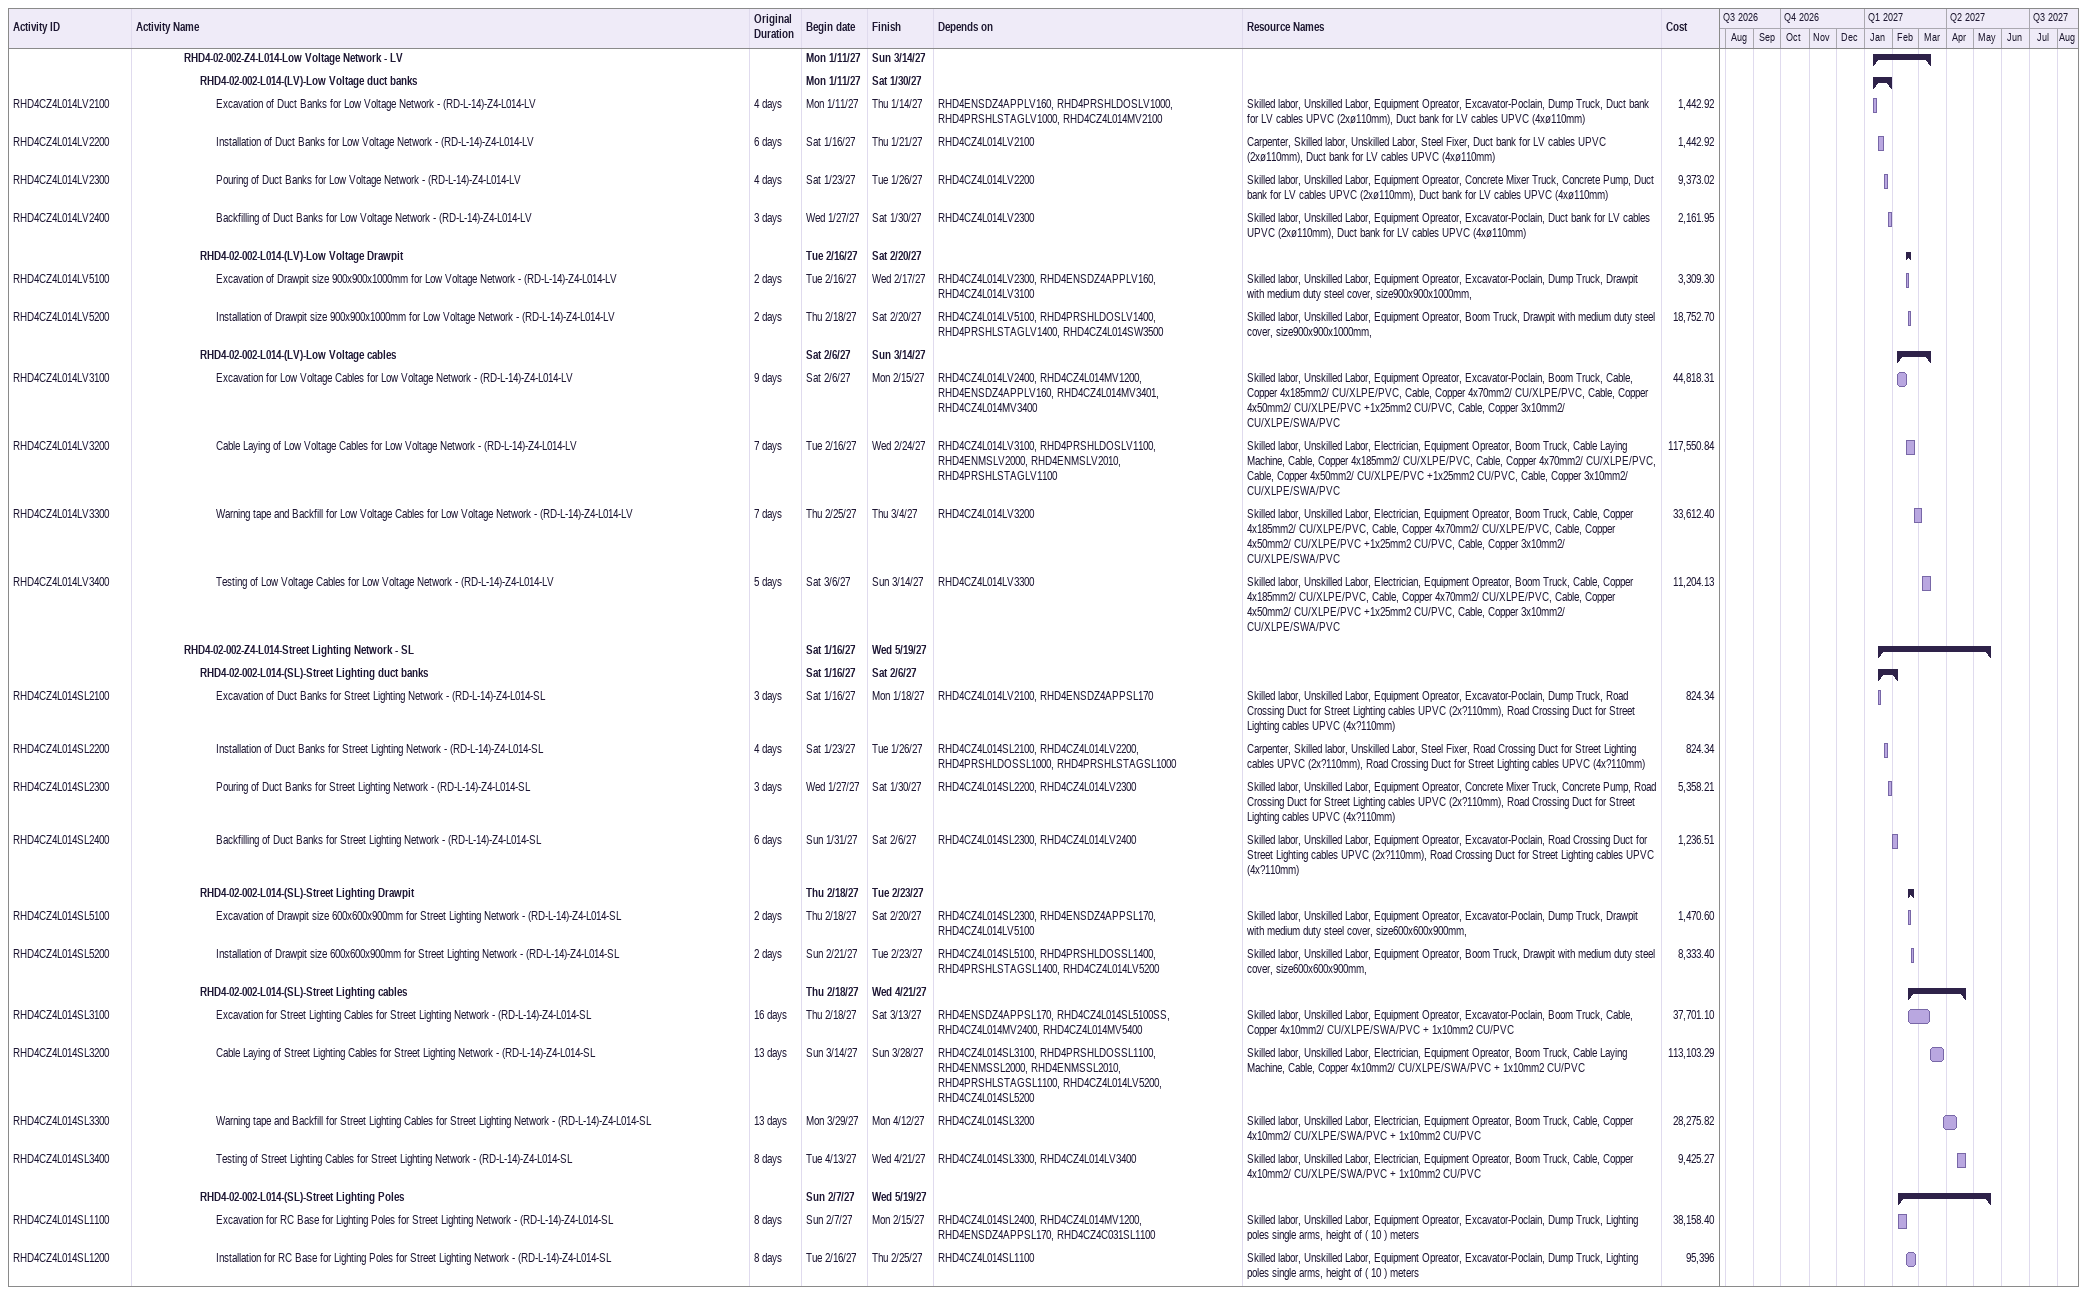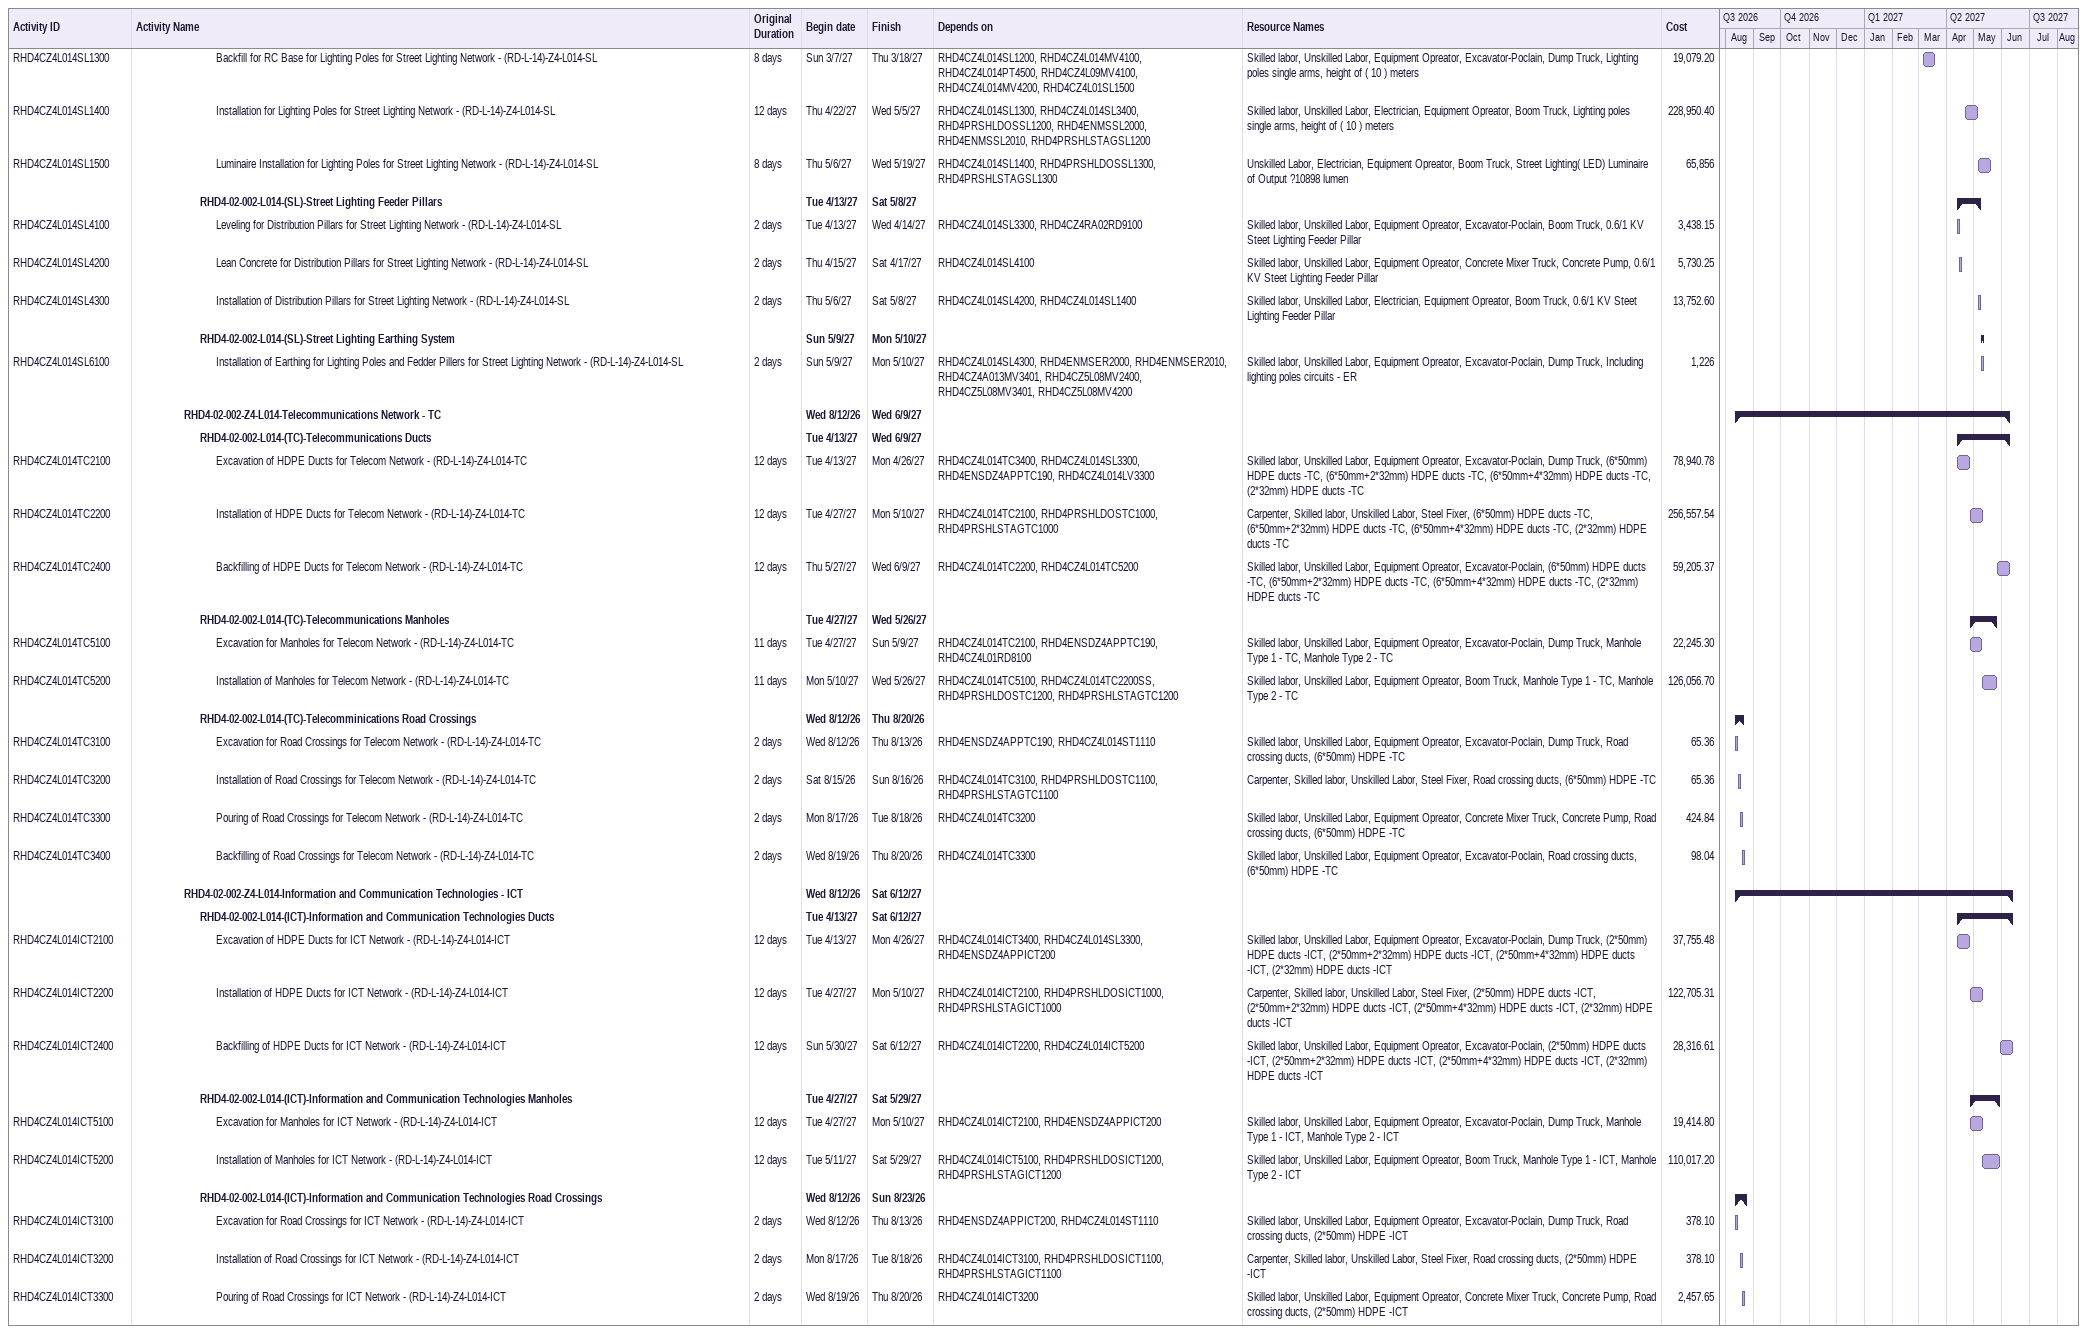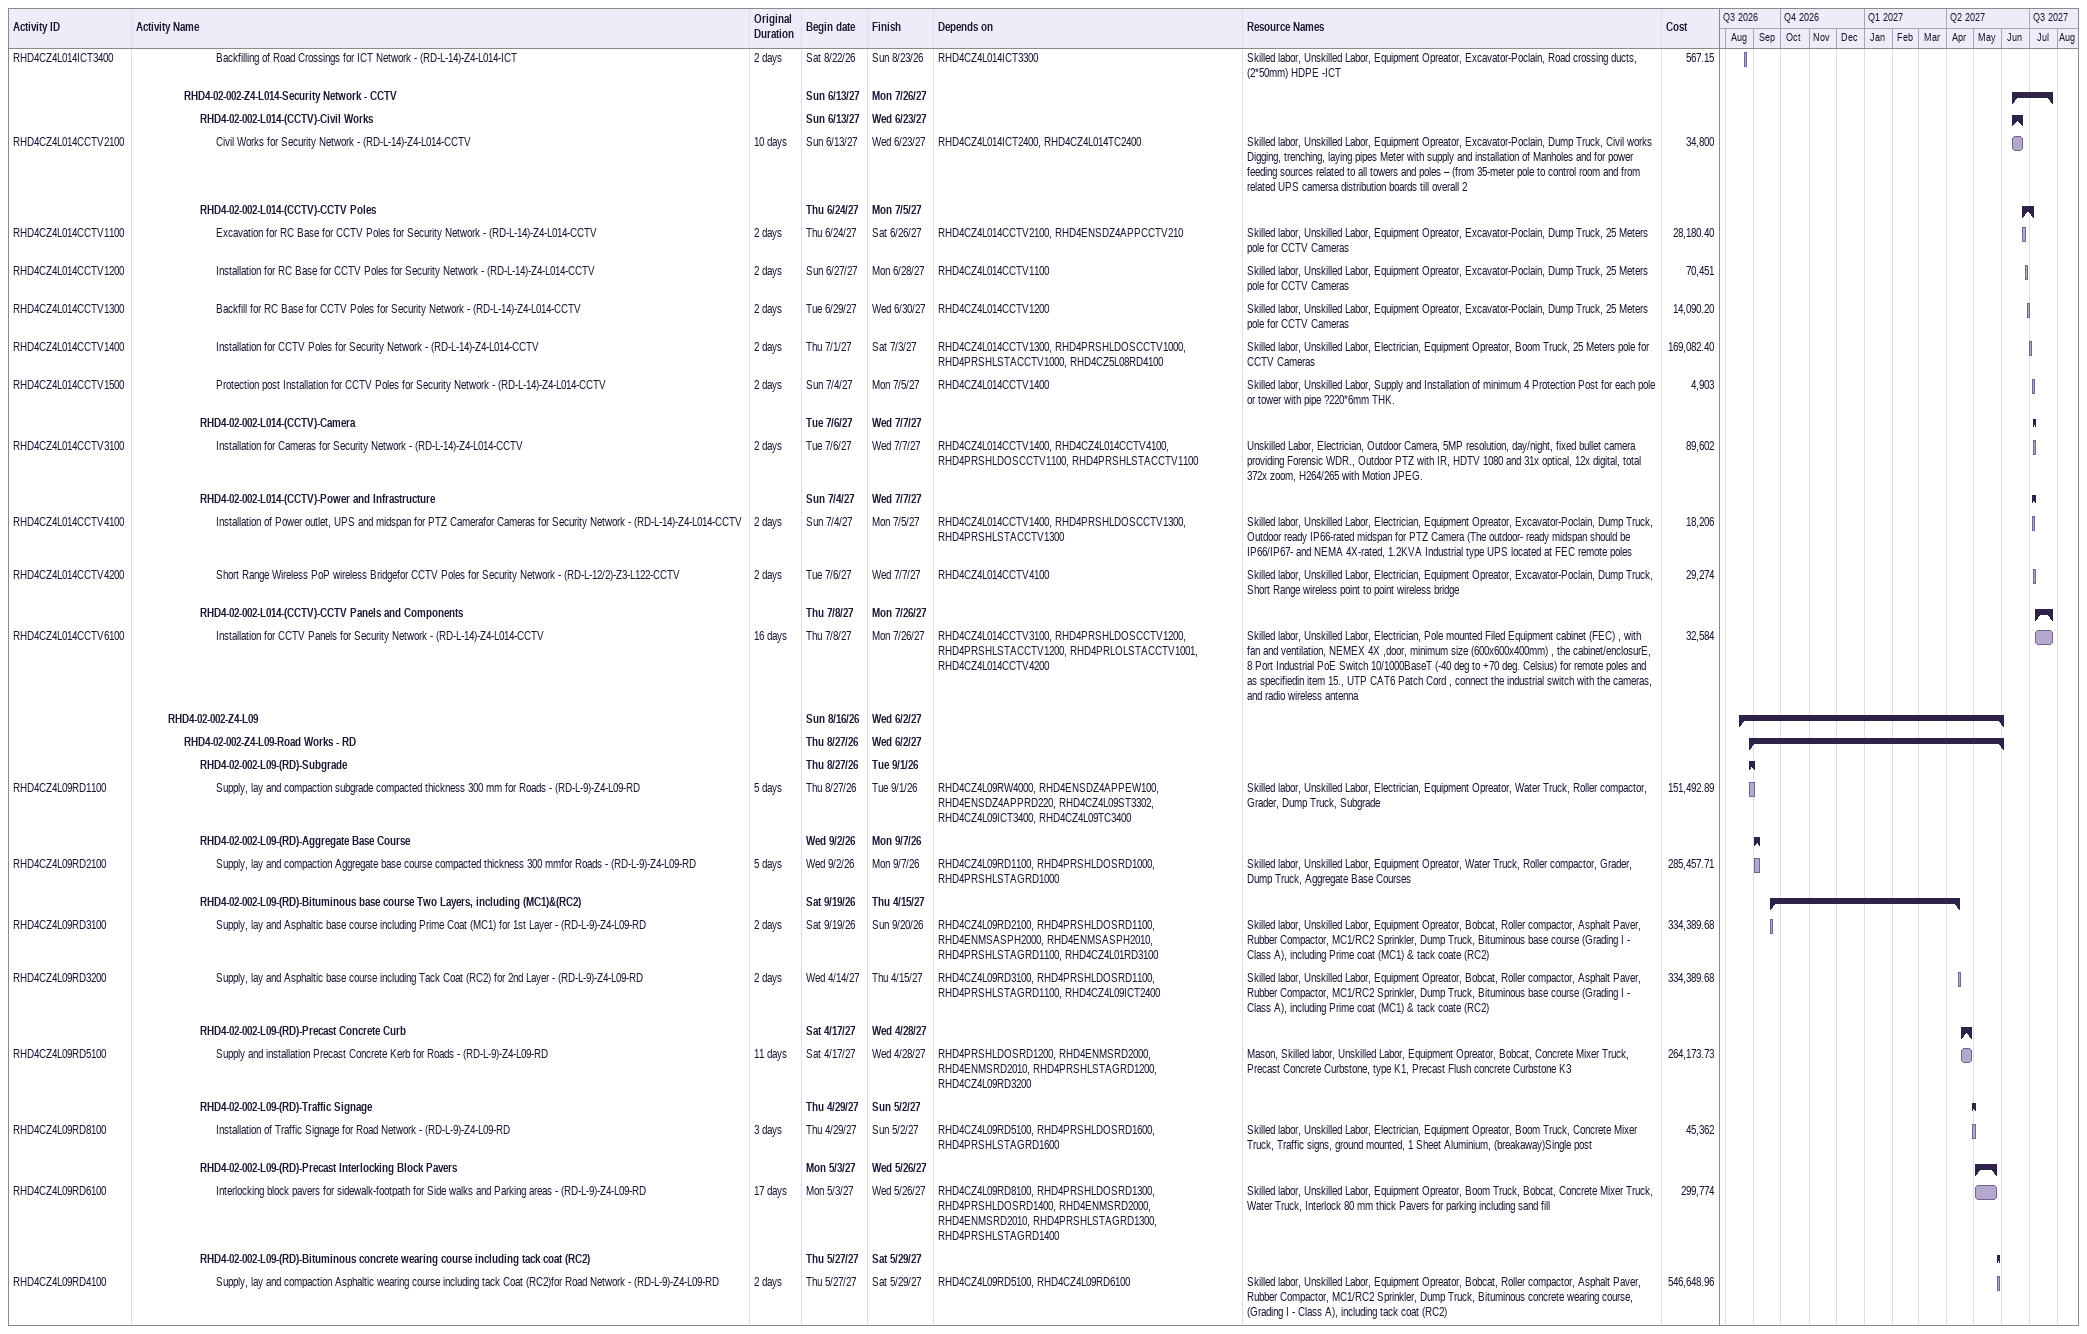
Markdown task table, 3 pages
| ID | Level | Task | Original duration | Start | Finish | Predecessors | Resources | Cost |
|---|---|---|---|---|---|---|---|---|
|  | 4 | **RHD4-02-002-Z4-L014-Low Voltage Network - LV** |  | 2027-01-11 | 2027-03-14 |  |  |  |
|  | 5 | **RHD4-02-002-L014-(LV)-Low Voltage duct banks** |  | 2027-01-11 | 2027-01-30 |  |  |  |
| RHD4CZ4L014LV2100 | 6 | Excavation of Duct Banks for Low Voltage Network - (RD-L-14)-Z4-L014-LV | 4d | 2027-01-11 | 2027-01-14 | RHD4ENSDZ4APPLV160, RHD4PRSHLDOSLV1000, RHD4PRSHLSTAGLV1000, RHD4CZ4L014MV2100 | Skilled labor, Unskilled Labor, Equipment Opreator, Excavator-Poclain, Dump Truck, Duct bank for LV cables UPVC (2xø110mm), Duct bank for LV cables UPVC (4xø110mm) | 1442.92 |
| RHD4CZ4L014LV2200 | 6 | Installation of Duct Banks for Low Voltage Network - (RD-L-14)-Z4-L014-LV | 6d | 2027-01-16 | 2027-01-21 | RHD4CZ4L014LV2100 | Carpenter, Skilled labor, Unskilled Labor, Steel Fixer, Duct bank for LV cables UPVC (2xø110mm), Duct bank for LV cables UPVC (4xø110mm) | 1442.92 |
| RHD4CZ4L014LV2300 | 6 | Pouring of Duct Banks for Low Voltage Network - (RD-L-14)-Z4-L014-LV | 4d | 2027-01-23 | 2027-01-26 | RHD4CZ4L014LV2200 | Skilled labor, Unskilled Labor, Equipment Opreator, Concrete Mixer Truck, Concrete Pump, Duct bank for LV cables UPVC (2xø110mm), Duct bank for LV cables UPVC (4xø110mm) | 9373.02 |
| RHD4CZ4L014LV2400 | 6 | Backfilling of Duct Banks for Low Voltage Network - (RD-L-14)-Z4-L014-LV | 3d | 2027-01-27 | 2027-01-30 | RHD4CZ4L014LV2300 | Skilled labor, Unskilled Labor, Equipment Opreator, Excavator-Poclain, Duct bank for LV cables UPVC (2xø110mm), Duct bank for LV cables UPVC (4xø110mm) | 2161.95 |
|  | 5 | **RHD4-02-002-L014-(LV)-Low Voltage Drawpit** |  | 2027-02-16 | 2027-02-20 |  |  |  |
| RHD4CZ4L014LV5100 | 6 | Excavation of Drawpit size 900x900x1000mm for Low Voltage Network - (RD-L-14)-Z4-L014-LV | 2d | 2027-02-16 | 2027-02-17 | RHD4CZ4L014LV2300, RHD4ENSDZ4APPLV160, RHD4CZ4L014LV3100 | Skilled labor, Unskilled Labor, Equipment Opreator, Excavator-Poclain, Dump Truck, Drawpit with medium duty steel cover, size900x900x1000mm, | 3309.30 |
| RHD4CZ4L014LV5200 | 6 | Installation of Drawpit size 900x900x1000mm for Low Voltage Network - (RD-L-14)-Z4-L014-LV | 2d | 2027-02-18 | 2027-02-20 | RHD4CZ4L014LV5100, RHD4PRSHLDOSLV1400, RHD4PRSHLSTAGLV1400, RHD4CZ4L014SW3500 | Skilled labor, Unskilled Labor, Equipment Opreator, Boom Truck, Drawpit with medium duty steel cover, size900x900x1000mm, | 18752.70 |
|  | 5 | **RHD4-02-002-L014-(LV)-Low Voltage cables** |  | 2027-02-06 | 2027-03-14 |  |  |  |
| RHD4CZ4L014LV3100 | 6 | Excavation for Low Voltage Cables for Low Voltage Network - (RD-L-14)-Z4-L014-LV | 9d | 2027-02-06 | 2027-02-15 | RHD4CZ4L014LV2400, RHD4CZ4L014MV1200, RHD4ENSDZ4APPLV160, RHD4CZ4L014MV3401, RHD4CZ4L014MV3400 | Skilled labor, Unskilled Labor, Equipment Opreator, Excavator-Poclain, Boom Truck, Cable, Copper 4x185mm2/ CU/XLPE/PVC, Cable, Copper 4x70mm2/ CU/XLPE/PVC, Cable, Copper 4x50mm2/ CU/XLPE/PVC +1x25mm2 CU/PVC, Cable, Copper 3x10mm2/ CU/XLPE/SWA/PVC | 44818.31 |
| RHD4CZ4L014LV3200 | 6 | Cable Laying of Low Voltage Cables for Low Voltage Network - (RD-L-14)-Z4-L014-LV | 7d | 2027-02-16 | 2027-02-24 | RHD4CZ4L014LV3100, RHD4PRSHLDOSLV1100, RHD4ENMSLV2000, RHD4ENMSLV2010, RHD4PRSHLSTAGLV1100 | Skilled labor, Unskilled Labor, Electrician, Equipment Opreator, Boom Truck, Cable Laying Machine, Cable, Copper 4x185mm2/ CU/XLPE/PVC, Cable, Copper 4x70mm2/ CU/XLPE/PVC, Cable, Copper 4x50mm2/ CU/XLPE/PVC +1x25mm2 CU/PVC, Cable, Copper 3x10mm2/ CU/XLPE/SWA/PVC | 117550.84 |
| RHD4CZ4L014LV3300 | 6 | Warning tape and Backfill for Low Voltage Cables for Low Voltage Network - (RD-L-14)-Z4-L014-LV | 7d | 2027-02-25 | 2027-03-04 | RHD4CZ4L014LV3200 | Skilled labor, Unskilled Labor, Electrician, Equipment Opreator, Boom Truck, Cable, Copper 4x185mm2/ CU/XLPE/PVC, Cable, Copper 4x70mm2/ CU/XLPE/PVC, Cable, Copper 4x50mm2/ CU/XLPE/PVC +1x25mm2 CU/PVC, Cable, Copper 3x10mm2/ CU/XLPE/SWA/PVC | 33612.40 |
| RHD4CZ4L014LV3400 | 6 | Testing of Low Voltage Cables for Low Voltage Network - (RD-L-14)-Z4-L014-LV | 5d | 2027-03-06 | 2027-03-14 | RHD4CZ4L014LV3300 | Skilled labor, Unskilled Labor, Electrician, Equipment Opreator, Boom Truck, Cable, Copper 4x185mm2/ CU/XLPE/PVC, Cable, Copper 4x70mm2/ CU/XLPE/PVC, Cable, Copper 4x50mm2/ CU/XLPE/PVC +1x25mm2 CU/PVC, Cable, Copper 3x10mm2/ CU/XLPE/SWA/PVC | 11204.13 |
|  | 4 | **RHD4-02-002-Z4-L014-Street Lighting Network - SL** |  | 2027-01-16 | 2027-05-19 |  |  |  |
|  | 5 | **RHD4-02-002-L014-(SL)-Street Lighting duct banks** |  | 2027-01-16 | 2027-02-06 |  |  |  |
| RHD4CZ4L014SL2100 | 6 | Excavation of Duct Banks for Street Lighting Network - (RD-L-14)-Z4-L014-SL | 3d | 2027-01-16 | 2027-01-18 | RHD4CZ4L014LV2100, RHD4ENSDZ4APPSL170 | Skilled labor, Unskilled Labor, Equipment Opreator, Excavator-Poclain, Dump Truck, Road Crossing Duct for Street Lighting cables UPVC (2x?110mm), Road Crossing Duct for Street Lighting cables UPVC (4x?110mm) | 824.34 |
| RHD4CZ4L014SL2200 | 6 | Installation of Duct Banks for Street Lighting Network - (RD-L-14)-Z4-L014-SL | 4d | 2027-01-23 | 2027-01-26 | RHD4CZ4L014SL2100, RHD4CZ4L014LV2200, RHD4PRSHLDOSSL1000, RHD4PRSHLSTAGSL1000 | Carpenter, Skilled labor, Unskilled Labor, Steel Fixer, Road Crossing Duct for Street Lighting cables UPVC (2x?110mm), Road Crossing Duct for Street Lighting cables UPVC (4x?110mm) | 824.34 |
| RHD4CZ4L014SL2300 | 6 | Pouring of Duct Banks for Street Lighting Network - (RD-L-14)-Z4-L014-SL | 3d | 2027-01-27 | 2027-01-30 | RHD4CZ4L014SL2200, RHD4CZ4L014LV2300 | Skilled labor, Unskilled Labor, Equipment Opreator, Concrete Mixer Truck, Concrete Pump, Road Crossing Duct for Street Lighting cables UPVC (2x?110mm), Road Crossing Duct for Street Lighting cables UPVC (4x?110mm) | 5358.21 |
| RHD4CZ4L014SL2400 | 6 | Backfilling of Duct Banks for Street Lighting Network - (RD-L-14)-Z4-L014-SL | 6d | 2027-01-31 | 2027-02-06 | RHD4CZ4L014SL2300, RHD4CZ4L014LV2400 | Skilled labor, Unskilled Labor, Equipment Opreator, Excavator-Poclain, Road Crossing Duct for Street Lighting cables UPVC (2x?110mm), Road Crossing Duct for Street Lighting cables UPVC (4x?110mm) | 1236.51 |
|  | 5 | **RHD4-02-002-L014-(SL)-Street Lighting Drawpit** |  | 2027-02-18 | 2027-02-23 |  |  |  |
| RHD4CZ4L014SL5100 | 6 | Excavation of Drawpit size 600x600x900mm for Street Lighting Network - (RD-L-14)-Z4-L014-SL | 2d | 2027-02-18 | 2027-02-20 | RHD4CZ4L014SL2300, RHD4ENSDZ4APPSL170, RHD4CZ4L014LV5100 | Skilled labor, Unskilled Labor, Equipment Opreator, Excavator-Poclain, Dump Truck, Drawpit with medium duty steel cover, size600x600x900mm, | 1470.60 |
| RHD4CZ4L014SL5200 | 6 | Installation of Drawpit size 600x600x900mm for Street Lighting Network - (RD-L-14)-Z4-L014-SL | 2d | 2027-02-21 | 2027-02-23 | RHD4CZ4L014SL5100, RHD4PRSHLDOSSL1400, RHD4PRSHLSTAGSL1400, RHD4CZ4L014LV5200 | Skilled labor, Unskilled Labor, Equipment Opreator, Boom Truck, Drawpit with medium duty steel cover, size600x600x900mm, | 8333.40 |
|  | 5 | **RHD4-02-002-L014-(SL)-Street Lighting cables** |  | 2027-02-18 | 2027-04-21 |  |  |  |
| RHD4CZ4L014SL3100 | 6 | Excavation for Street Lighting Cables for Street Lighting Network - (RD-L-14)-Z4-L014-SL | 16d | 2027-02-18 | 2027-03-13 | RHD4ENSDZ4APPSL170, RHD4CZ4L014SL5100SS, RHD4CZ4L014MV2400, RHD4CZ4L014MV5400 | Skilled labor, Unskilled Labor, Equipment Opreator, Excavator-Poclain, Boom Truck, Cable, Copper 4x10mm2/ CU/XLPE/SWA/PVC + 1x10mm2 CU/PVC | 37701.10 |
| RHD4CZ4L014SL3200 | 6 | Cable Laying of Street Lighting Cables for Street Lighting Network - (RD-L-14)-Z4-L014-SL | 13d | 2027-03-14 | 2027-03-28 | RHD4CZ4L014SL3100, RHD4PRSHLDOSSL1100, RHD4ENMSSL2000, RHD4ENMSSL2010, RHD4PRSHLSTAGSL1100, RHD4CZ4L014LV5200, RHD4CZ4L014SL5200 | Skilled labor, Unskilled Labor, Electrician, Equipment Opreator, Boom Truck, Cable Laying Machine, Cable, Copper 4x10mm2/ CU/XLPE/SWA/PVC + 1x10mm2 CU/PVC | 113103.29 |
| RHD4CZ4L014SL3300 | 6 | Warning tape and Backfill for Street Lighting Cables for Street Lighting Network - (RD-L-14)-Z4-L014-SL | 13d | 2027-03-29 | 2027-04-12 | RHD4CZ4L014SL3200 | Skilled labor, Unskilled Labor, Electrician, Equipment Opreator, Boom Truck, Cable, Copper 4x10mm2/ CU/XLPE/SWA/PVC + 1x10mm2 CU/PVC | 28275.82 |
| RHD4CZ4L014SL3400 | 6 | Testing of Street Lighting Cables for Street Lighting Network - (RD-L-14)-Z4-L014-SL | 8d | 2027-04-13 | 2027-04-21 | RHD4CZ4L014SL3300, RHD4CZ4L014LV3400 | Skilled labor, Unskilled Labor, Electrician, Equipment Opreator, Boom Truck, Cable, Copper 4x10mm2/ CU/XLPE/SWA/PVC + 1x10mm2 CU/PVC | 9425.27 |
|  | 5 | **RHD4-02-002-L014-(SL)-Street Lighting Poles** |  | 2027-02-07 | 2027-05-19 |  |  |  |
| RHD4CZ4L014SL1100 | 6 | Excavation for RC Base for Lighting Poles for Street Lighting Network - (RD-L-14)-Z4-L014-SL | 8d | 2027-02-07 | 2027-02-15 | RHD4CZ4L014SL2400, RHD4CZ4L014MV1200, RHD4ENSDZ4APPSL170, RHD4CZ4C031SL1100 | Skilled labor, Unskilled Labor, Equipment Opreator, Excavator-Poclain, Dump Truck, Lighting poles single arms, height of ( 10 ) meters | 38158.40 |
| RHD4CZ4L014SL1200 | 6 | Installation for RC Base for Lighting Poles for Street Lighting Network - (RD-L-14)-Z4-L014-SL | 8d | 2027-02-16 | 2027-02-25 | RHD4CZ4L014SL1100 | Skilled labor, Unskilled Labor, Equipment Opreator, Excavator-Poclain, Dump Truck, Lighting poles single arms, height of ( 10 ) meters | 95396 |
| RHD4CZ4L014SL1300 | 6 | Backfill for RC Base for Lighting Poles for Street Lighting Network - (RD-L-14)-Z4-L014-SL | 8d | 2027-03-07 | 2027-03-18 | RHD4CZ4L014SL1200, RHD4CZ4L014MV4100, RHD4CZ4L014PT4500, RHD4CZ4L09MV4100, RHD4CZ4L014MV4200, RHD4CZ4L01SL1500 | Skilled labor, Unskilled Labor, Equipment Opreator, Excavator-Poclain, Dump Truck, Lighting poles single arms, height of ( 10 ) meters | 19079.20 |
| RHD4CZ4L014SL1400 | 6 | Installation for Lighting Poles for Street Lighting Network - (RD-L-14)-Z4-L014-SL | 12d | 2027-04-22 | 2027-05-05 | RHD4CZ4L014SL1300, RHD4CZ4L014SL3400, RHD4PRSHLDOSSL1200, RHD4ENMSSL2000, RHD4ENMSSL2010, RHD4PRSHLSTAGSL1200 | Skilled labor, Unskilled Labor, Electrician, Equipment Opreator, Boom Truck, Lighting poles single arms, height of ( 10 ) meters | 228950.40 |
| RHD4CZ4L014SL1500 | 6 | Luminaire Installation for Lighting Poles for Street Lighting Network - (RD-L-14)-Z4-L014-SL | 8d | 2027-05-06 | 2027-05-19 | RHD4CZ4L014SL1400, RHD4PRSHLDOSSL1300, RHD4PRSHLSTAGSL1300 | Unskilled Labor, Electrician, Equipment Opreator, Boom Truck, Street Lighting( LED) Luminaire of Output ?10898 lumen | 65856 |
|  | 5 | **RHD4-02-002-L014-(SL)-Street Lighting Feeder Pillars** |  | 2027-04-13 | 2027-05-08 |  |  |  |
| RHD4CZ4L014SL4100 | 6 | Leveling for Distribution Pillars for Street Lighting Network - (RD-L-14)-Z4-L014-SL | 2d | 2027-04-13 | 2027-04-14 | RHD4CZ4L014SL3300, RHD4CZ4RA02RD9100 | Skilled labor, Unskilled Labor, Equipment Opreator, Excavator-Poclain, Boom Truck, 0.6/1 KV Steet Lighting Feeder Pillar | 3438.15 |
| RHD4CZ4L014SL4200 | 6 | Lean Concrete for Distribution Pillars for Street Lighting Network - (RD-L-14)-Z4-L014-SL | 2d | 2027-04-15 | 2027-04-17 | RHD4CZ4L014SL4100 | Skilled labor, Unskilled Labor, Equipment Opreator, Concrete Mixer Truck, Concrete Pump, 0.6/1 KV Steet Lighting Feeder Pillar | 5730.25 |
| RHD4CZ4L014SL4300 | 6 | Installation of Distribution Pillars for Street Lighting Network - (RD-L-14)-Z4-L014-SL | 2d | 2027-05-06 | 2027-05-08 | RHD4CZ4L014SL4200, RHD4CZ4L014SL1400 | Skilled labor, Unskilled Labor, Electrician, Equipment Opreator, Boom Truck, 0.6/1 KV Steet Lighting Feeder Pillar | 13752.60 |
|  | 5 | **RHD4-02-002-L014-(SL)-Street Lighting Earthing System** |  | 2027-05-09 | 2027-05-10 |  |  |  |
| RHD4CZ4L014SL6100 | 6 | Installation of Earthing for Lighting Poles and Fedder Pillers for Street Lighting Network - (RD-L-14)-Z4-L014-SL | 2d | 2027-05-09 | 2027-05-10 | RHD4CZ4L014SL4300, RHD4ENMSER2000, RHD4ENMSER2010, RHD4CZ4A013MV3401, RHD4CZ5L08MV2400, RHD4CZ5L08MV3401, RHD4CZ5L08MV4200 | Skilled labor, Unskilled Labor, Equipment Opreator, Excavator-Poclain, Dump Truck, Including lighting poles circuits - ER | 1226 |
|  | 4 | **RHD4-02-002-Z4-L014-Telecommunications Network - TC** |  | 2026-08-12 | 2027-06-09 |  |  |  |
|  | 5 | **RHD4-02-002-L014-(TC)-Telecommunications Ducts** |  | 2027-04-13 | 2027-06-09 |  |  |  |
| RHD4CZ4L014TC2100 | 6 | Excavation of HDPE Ducts for Telecom Network - (RD-L-14)-Z4-L014-TC | 12d | 2027-04-13 | 2027-04-26 | RHD4CZ4L014TC3400, RHD4CZ4L014SL3300, RHD4ENSDZ4APPTC190, RHD4CZ4L014LV3300 | Skilled labor, Unskilled Labor, Equipment Opreator, Excavator-Poclain, Dump Truck, (6*50mm) HDPE ducts -TC, (6*50mm+2*32mm) HDPE ducts -TC, (6*50mm+4*32mm) HDPE ducts -TC, (2*32mm) HDPE ducts -TC | 78940.78 |
| RHD4CZ4L014TC2200 | 6 | Installation of HDPE Ducts for Telecom Network - (RD-L-14)-Z4-L014-TC | 12d | 2027-04-27 | 2027-05-10 | RHD4CZ4L014TC2100, RHD4PRSHLDOSTC1000, RHD4PRSHLSTAGTC1000 | Carpenter, Skilled labor, Unskilled Labor, Steel Fixer, (6*50mm) HDPE ducts -TC, (6*50mm+2*32mm) HDPE ducts -TC, (6*50mm+4*32mm) HDPE ducts -TC, (2*32mm) HDPE ducts -TC | 256557.54 |
| RHD4CZ4L014TC2400 | 6 | Backfilling of HDPE Ducts for Telecom Network - (RD-L-14)-Z4-L014-TC | 12d | 2027-05-27 | 2027-06-09 | RHD4CZ4L014TC2200, RHD4CZ4L014TC5200 | Skilled labor, Unskilled Labor, Equipment Opreator, Excavator-Poclain, (6*50mm) HDPE ducts -TC, (6*50mm+2*32mm) HDPE ducts -TC, (6*50mm+4*32mm) HDPE ducts -TC, (2*32mm) HDPE ducts -TC | 59205.37 |
|  | 5 | **RHD4-02-002-L014-(TC)-Telecommunications Manholes** |  | 2027-04-27 | 2027-05-26 |  |  |  |
| RHD4CZ4L014TC5100 | 6 | Excavation for Manholes for Telecom Network - (RD-L-14)-Z4-L014-TC | 11d | 2027-04-27 | 2027-05-09 | RHD4CZ4L014TC2100, RHD4ENSDZ4APPTC190, RHD4CZ4L01RD8100 | Skilled labor, Unskilled Labor, Equipment Opreator, Excavator-Poclain, Dump Truck, Manhole Type 1 - TC, Manhole Type 2 - TC | 22245.30 |
| RHD4CZ4L014TC5200 | 6 | Installation of Manholes for Telecom Network - (RD-L-14)-Z4-L014-TC | 11d | 2027-05-10 | 2027-05-26 | RHD4CZ4L014TC5100, RHD4CZ4L014TC2200SS, RHD4PRSHLDOSTC1200, RHD4PRSHLSTAGTC1200 | Skilled labor, Unskilled Labor, Equipment Opreator, Boom Truck, Manhole Type 1 - TC, Manhole Type 2 - TC | 126056.70 |
|  | 5 | **RHD4-02-002-L014-(TC)-Telecomminications Road Crossings** |  | 2026-08-12 | 2026-08-20 |  |  |  |
| RHD4CZ4L014TC3100 | 6 | Excavation for Road Crossings for Telecom Network - (RD-L-14)-Z4-L014-TC | 2d | 2026-08-12 | 2026-08-13 | RHD4ENSDZ4APPTC190, RHD4CZ4L014ST1110 | Skilled labor, Unskilled Labor, Equipment Opreator, Excavator-Poclain, Dump Truck, Road crossing ducts, (6*50mm) HDPE -TC | 65.36 |
| RHD4CZ4L014TC3200 | 6 | Installation of Road Crossings for Telecom Network - (RD-L-14)-Z4-L014-TC | 2d | 2026-08-15 | 2026-08-16 | RHD4CZ4L014TC3100, RHD4PRSHLDOSTC1100, RHD4PRSHLSTAGTC1100 | Carpenter, Skilled labor, Unskilled Labor, Steel Fixer, Road crossing ducts, (6*50mm) HDPE -TC | 65.36 |
| RHD4CZ4L014TC3300 | 6 | Pouring of Road Crossings for Telecom Network - (RD-L-14)-Z4-L014-TC | 2d | 2026-08-17 | 2026-08-18 | RHD4CZ4L014TC3200 | Skilled labor, Unskilled Labor, Equipment Opreator, Concrete Mixer Truck, Concrete Pump, Road crossing ducts, (6*50mm) HDPE -TC | 424.84 |
| RHD4CZ4L014TC3400 | 6 | Backfilling of Road Crossings for Telecom Network - (RD-L-14)-Z4-L014-TC | 2d | 2026-08-19 | 2026-08-20 | RHD4CZ4L014TC3300 | Skilled labor, Unskilled Labor, Equipment Opreator, Excavator-Poclain, Road crossing ducts, (6*50mm) HDPE -TC | 98.04 |
|  | 4 | **RHD4-02-002-Z4-L014-Information and Communication Technologies - ICT** |  | 2026-08-12 | 2027-06-12 |  |  |  |
|  | 5 | **RHD4-02-002-L014-(ICT)-Information and Communication Technologies Ducts** |  | 2027-04-13 | 2027-06-12 |  |  |  |
| RHD4CZ4L014ICT2100 | 6 | Excavation of HDPE Ducts for ICT Network - (RD-L-14)-Z4-L014-ICT | 12d | 2027-04-13 | 2027-04-26 | RHD4CZ4L014ICT3400, RHD4CZ4L014SL3300, RHD4ENSDZ4APPICT200 | Skilled labor, Unskilled Labor, Equipment Opreator, Excavator-Poclain, Dump Truck, (2*50mm) HDPE ducts -ICT, (2*50mm+2*32mm) HDPE ducts -ICT, (2*50mm+4*32mm) HDPE ducts -ICT, (2*32mm) HDPE ducts -ICT | 37755.48 |
| RHD4CZ4L014ICT2200 | 6 | Installation of HDPE Ducts for ICT Network - (RD-L-14)-Z4-L014-ICT | 12d | 2027-04-27 | 2027-05-10 | RHD4CZ4L014ICT2100, RHD4PRSHLDOSICT1000, RHD4PRSHLSTAGICT1000 | Carpenter, Skilled labor, Unskilled Labor, Steel Fixer, (2*50mm) HDPE ducts -ICT, (2*50mm+2*32mm) HDPE ducts -ICT, (2*50mm+4*32mm) HDPE ducts -ICT, (2*32mm) HDPE ducts -ICT | 122705.31 |
| RHD4CZ4L014ICT2400 | 6 | Backfilling of HDPE Ducts for ICT Network - (RD-L-14)-Z4-L014-ICT | 12d | 2027-05-30 | 2027-06-12 | RHD4CZ4L014ICT2200, RHD4CZ4L014ICT5200 | Skilled labor, Unskilled Labor, Equipment Opreator, Excavator-Poclain, (2*50mm) HDPE ducts -ICT, (2*50mm+2*32mm) HDPE ducts -ICT, (2*50mm+4*32mm) HDPE ducts -ICT, (2*32mm) HDPE ducts -ICT | 28316.61 |
|  | 5 | **RHD4-02-002-L014-(ICT)-Information and Communication Technologies Manholes** |  | 2027-04-27 | 2027-05-29 |  |  |  |
| RHD4CZ4L014ICT5100 | 6 | Excavation for Manholes for ICT Network - (RD-L-14)-Z4-L014-ICT | 12d | 2027-04-27 | 2027-05-10 | RHD4CZ4L014ICT2100, RHD4ENSDZ4APPICT200 | Skilled labor, Unskilled Labor, Equipment Opreator, Excavator-Poclain, Dump Truck, Manhole Type 1 - ICT, Manhole Type 2 - ICT | 19414.80 |
| RHD4CZ4L014ICT5200 | 6 | Installation of Manholes for ICT Network - (RD-L-14)-Z4-L014-ICT | 12d | 2027-05-11 | 2027-05-29 | RHD4CZ4L014ICT5100, RHD4PRSHLDOSICT1200, RHD4PRSHLSTAGICT1200 | Skilled labor, Unskilled Labor, Equipment Opreator, Boom Truck, Manhole Type 1 - ICT, Manhole Type 2 - ICT | 110017.20 |
|  | 5 | **RHD4-02-002-L014-(ICT)-Information and Communication Technologies Road Crossings** |  | 2026-08-12 | 2026-08-23 |  |  |  |
| RHD4CZ4L014ICT3100 | 6 | Excavation for Road Crossings for ICT Network - (RD-L-14)-Z4-L014-ICT | 2d | 2026-08-12 | 2026-08-13 | RHD4ENSDZ4APPICT200, RHD4CZ4L014ST1110 | Skilled labor, Unskilled Labor, Equipment Opreator, Excavator-Poclain, Dump Truck, Road crossing ducts, (2*50mm) HDPE -ICT | 378.10 |
| RHD4CZ4L014ICT3200 | 6 | Installation of Road Crossings for ICT Network - (RD-L-14)-Z4-L014-ICT | 2d | 2026-08-17 | 2026-08-18 | RHD4CZ4L014ICT3100, RHD4PRSHLDOSICT1100, RHD4PRSHLSTAGICT1100 | Carpenter, Skilled labor, Unskilled Labor, Steel Fixer, Road crossing ducts, (2*50mm) HDPE -ICT | 378.10 |
| RHD4CZ4L014ICT3300 | 6 | Pouring of Road Crossings for ICT Network - (RD-L-14)-Z4-L014-ICT | 2d | 2026-08-19 | 2026-08-20 | RHD4CZ4L014ICT3200 | Skilled labor, Unskilled Labor, Equipment Opreator, Concrete Mixer Truck, Concrete Pump, Road crossing ducts, (2*50mm) HDPE -ICT | 2457.65 |
| RHD4CZ4L014ICT3400 | 6 | Backfilling of Road Crossings for ICT Network - (RD-L-14)-Z4-L014-ICT | 2d | 2026-08-22 | 2026-08-23 | RHD4CZ4L014ICT3300 | Skilled labor, Unskilled Labor, Equipment Opreator, Excavator-Poclain, Road crossing ducts, (2*50mm) HDPE -ICT | 567.15 |
|  | 4 | **RHD4-02-002-Z4-L014-Security Network - CCTV** |  | 2027-06-13 | 2027-07-26 |  |  |  |
|  | 5 | **RHD4-02-002-L014-(CCTV)-Civil Works** |  | 2027-06-13 | 2027-06-23 |  |  |  |
| RHD4CZ4L014CCTV2100 | 6 | Civil Works for Security Network - (RD-L-14)-Z4-L014-CCTV | 10d | 2027-06-13 | 2027-06-23 | RHD4CZ4L014ICT2400, RHD4CZ4L014TC2400 | Skilled labor, Unskilled Labor, Equipment Opreator, Excavator-Poclain, Dump Truck, Civil works Digging, trenching, laying pipes Meter with supply and installation of Manholes and for power feeding sources related to all towers and poles – (from 35-meter pole to control room and from related UPS camersa distribution boards till overall 2 | 34800 |
|  | 5 | **RHD4-02-002-L014-(CCTV)-CCTV Poles** |  | 2027-06-24 | 2027-07-05 |  |  |  |
| RHD4CZ4L014CCTV1100 | 6 | Excavation for RC Base for CCTV Poles for Security Network - (RD-L-14)-Z4-L014-CCTV | 2d | 2027-06-24 | 2027-06-26 | RHD4CZ4L014CCTV2100, RHD4ENSDZ4APPCCTV210 | Skilled labor, Unskilled Labor, Equipment Opreator, Excavator-Poclain, Dump Truck, 25 Meters pole for CCTV Cameras | 28180.40 |
| RHD4CZ4L014CCTV1200 | 6 | Installation for RC Base for CCTV Poles for Security Network - (RD-L-14)-Z4-L014-CCTV | 2d | 2027-06-27 | 2027-06-28 | RHD4CZ4L014CCTV1100 | Skilled labor, Unskilled Labor, Equipment Opreator, Excavator-Poclain, Dump Truck, 25 Meters pole for CCTV Cameras | 70451 |
| RHD4CZ4L014CCTV1300 | 6 | Backfill for RC Base for CCTV Poles for Security Network - (RD-L-14)-Z4-L014-CCTV | 2d | 2027-06-29 | 2027-06-30 | RHD4CZ4L014CCTV1200 | Skilled labor, Unskilled Labor, Equipment Opreator, Excavator-Poclain, Dump Truck, 25 Meters pole for CCTV Cameras | 14090.20 |
| RHD4CZ4L014CCTV1400 | 6 | Installation for CCTV Poles for Security Network - (RD-L-14)-Z4-L014-CCTV | 2d | 2027-07-01 | 2027-07-03 | RHD4CZ4L014CCTV1300, RHD4PRSHLDOSCCTV1000, RHD4PRSHLSTACCTV1000, RHD4CZ5L08RD4100 | Skilled labor, Unskilled Labor, Electrician, Equipment Opreator, Boom Truck, 25 Meters pole for CCTV Cameras | 169082.40 |
| RHD4CZ4L014CCTV1500 | 6 | Protection post Installation for CCTV Poles for Security Network - (RD-L-14)-Z4-L014-CCTV | 2d | 2027-07-04 | 2027-07-05 | RHD4CZ4L014CCTV1400 | Skilled labor, Unskilled Labor, Supply and Installation of minimum 4 Protection Post for each pole or tower with pipe ?220*6mm THK. | 4903 |
|  | 5 | **RHD4-02-002-L014-(CCTV)-Camera** |  | 2027-07-06 | 2027-07-07 |  |  |  |
| RHD4CZ4L014CCTV3100 | 6 | Installation for Cameras for Security Network - (RD-L-14)-Z4-L014-CCTV | 2d | 2027-07-06 | 2027-07-07 | RHD4CZ4L014CCTV1400, RHD4CZ4L014CCTV4100, RHD4PRSHLDOSCCTV1100, RHD4PRSHLSTACCTV1100 | Unskilled Labor, Electrician, Outdoor Camera, 5MP resolution, day/night, fixed bullet camera providing Forensic WDR., Outdoor PTZ with IR, HDTV 1080 and 31x optical, 12x digital, total 372x zoom, H264/265 with Motion JPEG. | 89602 |
|  | 5 | **RHD4-02-002-L014-(CCTV)-Power and Infrastructure** |  | 2027-07-04 | 2027-07-07 |  |  |  |
| RHD4CZ4L014CCTV4100 | 6 | Installation of Power outlet, UPS and midspan for PTZ Camerafor Cameras for Security Network - (RD-L-14)-Z4-L014-CCTV | 2d | 2027-07-04 | 2027-07-05 | RHD4CZ4L014CCTV1400, RHD4PRSHLDOSCCTV1300, RHD4PRSHLSTACCTV1300 | Skilled labor, Unskilled Labor, Electrician, Equipment Opreator, Excavator-Poclain, Dump Truck, Outdoor ready IP66-rated midspan for PTZ Camera (The outdoor- ready midspan should be IP66/IP67- and NEMA 4X-rated, 1.2KVA Industrial type UPS located at FEC remote poles | 18206 |
| RHD4CZ4L014CCTV4200 | 6 | Short Range Wireless PoP wireless Bridgefor CCTV Poles for Security Network - (RD-L-12/2)-Z3-L122-CCTV | 2d | 2027-07-06 | 2027-07-07 | RHD4CZ4L014CCTV4100 | Skilled labor, Unskilled Labor, Electrician, Equipment Opreator, Excavator-Poclain, Dump Truck, Short Range wireless point to point wireless bridge | 29274 |
|  | 5 | **RHD4-02-002-L014-(CCTV)-CCTV Panels and Components** |  | 2027-07-08 | 2027-07-26 |  |  |  |
| RHD4CZ4L014CCTV6100 | 6 | Installation for CCTV Panels for Security Network - (RD-L-14)-Z4-L014-CCTV | 16d | 2027-07-08 | 2027-07-26 | RHD4CZ4L014CCTV3100, RHD4PRSHLDOSCCTV1200, RHD4PRSHLSTACCTV1200, RHD4PRLOLSTACCTV1001, RHD4CZ4L014CCTV4200 | Skilled labor, Unskilled Labor, Electrician, Pole mounted Filed Equipment cabinet (FEC) , with fan and ventilation, NEMEX 4X ,door, minimum size (600x600x400mm) , the cabinet/enclosurE, 8 Port Industrial PoE Switch 10/1000BaseT (-40 deg to +70 deg. Celsius) for remote poles and as specifiedin item 15., UTP CAT6 Patch Cord , connect the industrial switch with the cameras, and radio wireless antenna | 32584 |
|  | 3 | **RHD4-02-002-Z4-L09** |  | 2026-08-16 | 2027-06-02 |  |  |  |
|  | 4 | **RHD4-02-002-Z4-L09-Road Works - RD** |  | 2026-08-27 | 2027-06-02 |  |  |  |
|  | 5 | **RHD4-02-002-L09-(RD)-Subgrade** |  | 2026-08-27 | 2026-09-01 |  |  |  |
| RHD4CZ4L09RD1100 | 6 | Supply, lay and compaction subgrade compacted thickness 300 mm for Roads - (RD-L-9)-Z4-L09-RD | 5d | 2026-08-27 | 2026-09-01 | RHD4CZ4L09RW4000, RHD4ENSDZ4APPEW100, RHD4ENSDZ4APPRD220, RHD4CZ4L09ST3302, RHD4CZ4L09ICT3400, RHD4CZ4L09TC3400 | Skilled labor, Unskilled Labor, Electrician, Equipment Opreator, Water Truck, Roller compactor, Grader, Dump Truck, Subgrade | 151492.89 |
|  | 5 | **RHD4-02-002-L09-(RD)-Aggregate Base Course** |  | 2026-09-02 | 2026-09-07 |  |  |  |
| RHD4CZ4L09RD2100 | 6 | Supply, lay and compaction Aggregate base course compacted thickness 300 mmfor Roads - (RD-L-9)-Z4-L09-RD | 5d | 2026-09-02 | 2026-09-07 | RHD4CZ4L09RD1100, RHD4PRSHLDOSRD1000, RHD4PRSHLSTAGRD1000 | Skilled labor, Unskilled Labor, Equipment Opreator, Water Truck, Roller compactor, Grader, Dump Truck, Aggregate Base Courses | 285457.71 |
|  | 5 | **RHD4-02-002-L09-(RD)-Bituminous base course Two Layers, including (MC1)&(RC2)** |  | 2026-09-19 | 2027-04-15 |  |  |  |
| RHD4CZ4L09RD3100 | 6 | Supply, lay and Asphaltic base course including Prime Coat (MC1) for 1st Layer - (RD-L-9)-Z4-L09-RD | 2d | 2026-09-19 | 2026-09-20 | RHD4CZ4L09RD2100, RHD4PRSHLDOSRD1100, RHD4ENMSASPH2000, RHD4ENMSASPH2010, RHD4PRSHLSTAGRD1100, RHD4CZ4L01RD3100 | Skilled labor, Unskilled Labor, Equipment Opreator, Bobcat, Roller compactor, Asphalt Paver, Rubber Compactor, MC1/RC2 Sprinkler, Dump Truck, Bituminous base course (Grading I - Class A), including Prime coat (MC1) & tack coate (RC2) | 334389.68 |
| RHD4CZ4L09RD3200 | 6 | Supply, lay and Asphaltic base course including Tack Coat (RC2) for 2nd Layer - (RD-L-9)-Z4-L09-RD | 2d | 2027-04-14 | 2027-04-15 | RHD4CZ4L09RD3100, RHD4PRSHLDOSRD1100, RHD4PRSHLSTAGRD1100, RHD4CZ4L09ICT2400 | Skilled labor, Unskilled Labor, Equipment Opreator, Bobcat, Roller compactor, Asphalt Paver, Rubber Compactor, MC1/RC2 Sprinkler, Dump Truck, Bituminous base course (Grading I - Class A), including Prime coat (MC1) & tack coate (RC2) | 334389.68 |
|  | 5 | **RHD4-02-002-L09-(RD)-Precast Concrete Curb** |  | 2027-04-17 | 2027-04-28 |  |  |  |
| RHD4CZ4L09RD5100 | 6 | Supply and installation Precast Concrete Kerb for Roads - (RD-L-9)-Z4-L09-RD | 11d | 2027-04-17 | 2027-04-28 | RHD4PRSHLDOSRD1200, RHD4ENMSRD2000, RHD4ENMSRD2010, RHD4PRSHLSTAGRD1200, RHD4CZ4L09RD3200 | Mason, Skilled labor, Unskilled Labor, Equipment Opreator, Bobcat, Concrete Mixer Truck, Precast Concrete Curbstone, type K1, Precast Flush concrete Curbstone K3 | 264173.73 |
|  | 5 | **RHD4-02-002-L09-(RD)-Traffic Signage** |  | 2027-04-29 | 2027-05-02 |  |  |  |
| RHD4CZ4L09RD8100 | 6 | Installation of Traffic Signage for Road Network - (RD-L-9)-Z4-L09-RD | 3d | 2027-04-29 | 2027-05-02 | RHD4CZ4L09RD5100, RHD4PRSHLDOSRD1600, RHD4PRSHLSTAGRD1600 | Skilled labor, Unskilled Labor, Electrician, Equipment Opreator, Boom Truck, Concrete Mixer Truck, Traffic signs, ground mounted, 1 Sheet Aluminium, (breakaway)Single post | 45362 |
|  | 5 | **RHD4-02-002-L09-(RD)-Precast Interlocking Block Pavers** |  | 2027-05-03 | 2027-05-26 |  |  |  |
| RHD4CZ4L09RD6100 | 6 | Interlocking block pavers for sidewalk-footpath for Side walks and Parking areas - (RD-L-9)-Z4-L09-RD | 17d | 2027-05-03 | 2027-05-26 | RHD4CZ4L09RD8100, RHD4PRSHLDOSRD1300, RHD4PRSHLDOSRD1400, RHD4ENMSRD2000, RHD4ENMSRD2010, RHD4PRSHLSTAGRD1300, RHD4PRSHLSTAGRD1400 | Skilled labor, Unskilled Labor, Equipment Opreator, Boom Truck, Bobcat, Concrete Mixer Truck, Water Truck, Interlock 80 mm thick Pavers for parking including sand fill | 299774 |
|  | 5 | **RHD4-02-002-L09-(RD)-Bituminous concrete wearing course including tack coat (RC2)** |  | 2027-05-27 | 2027-05-29 |  |  |  |
| RHD4CZ4L09RD4100 | 6 | Supply, lay and compaction Asphaltic wearing course including tack Coat (RC2)for Road Network - (RD-L-9)-Z4-L09-RD | 2d | 2027-05-27 | 2027-05-29 | RHD4CZ4L09RD5100, RHD4CZ4L09RD6100 | Skilled labor, Unskilled Labor, Equipment Opreator, Bobcat, Roller compactor, Asphalt Paver, Rubber Compactor, MC1/RC2 Sprinkler, Dump Truck, Bituminous concrete wearing course, (Grading I - Class A), including tack coat (RC2) | 546648.96 |
